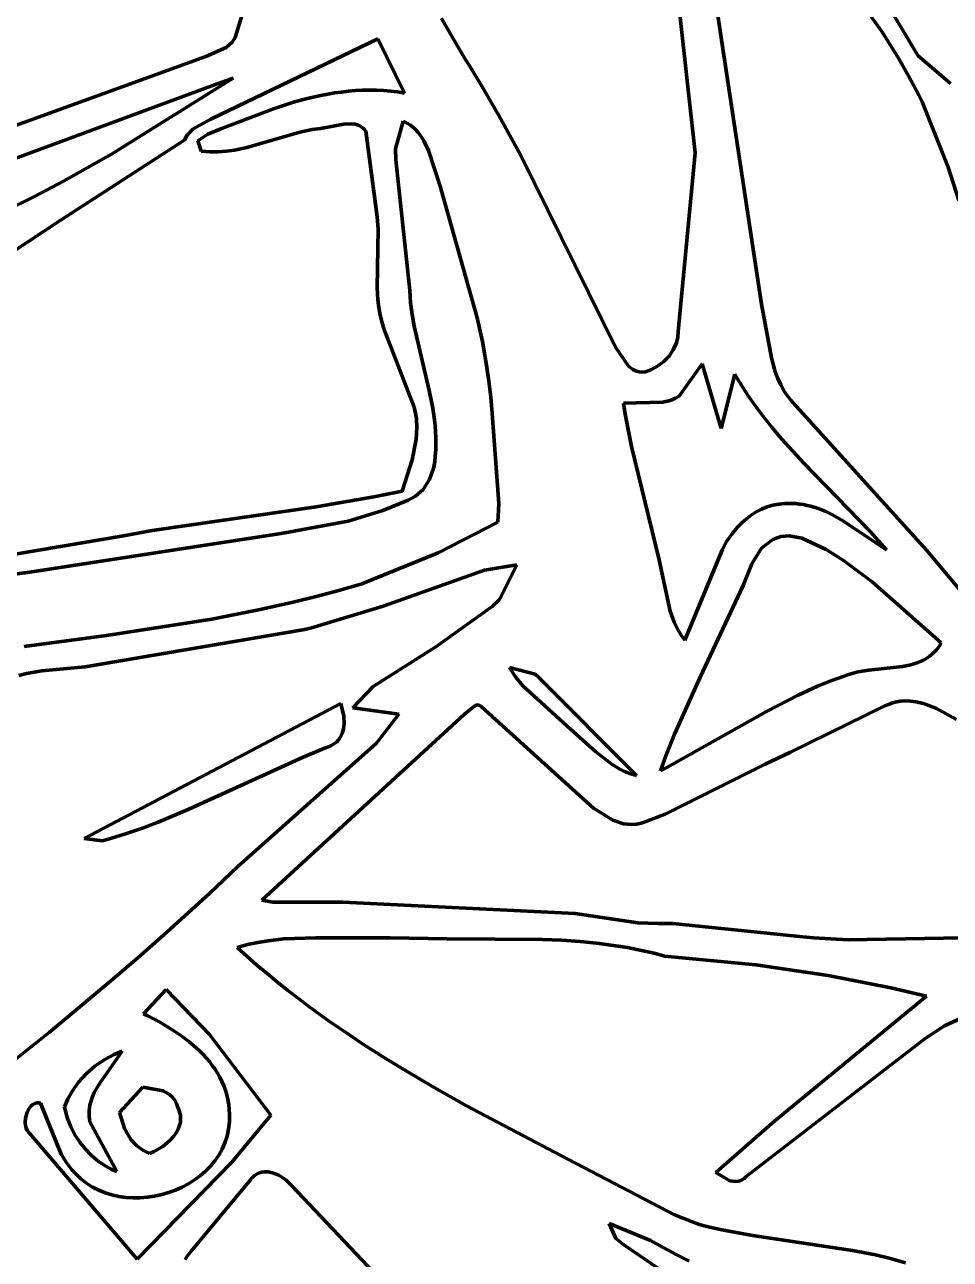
# Model space of a CAD drawing. Header units: millimetres. Extents: x 0 to 10.1, y 0 to 14.2.
# Drawn here: x 4.482 to 6.355, y 5.595 to 8.093 of the extents above; entities that cross this region are included whole.
import ezdxf

# ---------------------------------------------------------------- set-up
doc = ezdxf.new("R2010")
doc.units = ezdxf.units.MM
doc.layers.add('color#010101ff', color=7, linetype='CONTINUOUS', lineweight=100)
doc.layers.add('color#ffffffff', color=7, linetype='CONTINUOUS', lineweight=100)

msp = doc.modelspace()

# ---------------------------------------------------------------- linework, layer by layer
at = {"layer": 'color#010101ff'}
for p, q in [((6.1226, 8.3127), (6.2866, 8.0356)), ((5.8391, 7.8342), (5.7959, 8.2214)), ((6.2164, 8.0794), (6.1647, 8.1526)), ((4.9078, 8.0674), (4.9288, 8.1355)), ((5.3258, 8.1062), (5.3711, 8.0272)), ((5.8845, 8.1123), (5.973, 7.5277)), ((6.2484, 8.0289), (6.2164, 8.0794)), ((4.8483, 8.0289), (4.8899, 8.0471)), ((5.1966, 8.0648), (4.859, 7.9025)), ((4.8899, 8.0471), (4.9027, 8.0585)), ((4.9027, 8.0585), (4.9078, 8.0674)), ((5.2509, 7.9551), (5.1966, 8.0648)), ((4.3328, 7.8422), (4.8483, 8.0289)), ((5.3711, 8.0272), (5.3834, 8.0079)), ((6.2708, 7.9901), (6.2484, 8.0289)), ((6.2866, 8.0356), (6.29, 8.0301)), ((6.29, 8.0301), (6.3557, 7.9745)), ((5.3834, 8.0079), (5.4073, 7.969)), ((4.8789, 7.9764), (4.1852, 7.7199)), ((4.6578, 7.8315), (4.9039, 7.9849)), ((4.9039, 7.9849), (4.8789, 7.9764)), ((5.4073, 7.969), (5.4418, 7.9098)), ((6.2917, 7.9505), (6.2708, 7.9901)), ((5.0262, 7.9363), (5.0537, 7.9438)), ((5.0537, 7.9438), (5.0814, 7.9501)), ((5.0814, 7.9501), (5.0953, 7.9528)), ((5.0953, 7.9528), (5.1092, 7.9552)), ((5.1092, 7.9552), (5.1232, 7.9572)), ((5.1232, 7.9572), (5.1373, 7.9588)), ((5.1373, 7.9588), (5.1513, 7.96)), ((5.1513, 7.96), (5.1654, 7.9607)), ((5.1654, 7.9607), (5.1796, 7.961)), ((5.1796, 7.961), (5.1938, 7.9609)), ((5.1938, 7.9609), (5.208, 7.9602)), ((5.208, 7.9602), (5.2222, 7.959)), ((5.2222, 7.959), (5.2365, 7.9574)), ((5.2365, 7.9574), (5.2509, 7.9551)), ((6.2983, 7.9371), (6.2917, 7.9505)), ((4.8787, 7.8826), (4.9854, 7.9234)), ((4.9854, 7.9234), (5.0262, 7.9363)), ((6.3508, 7.8053), (6.2983, 7.9371)), ((4.859, 7.9025), (4.8231, 7.8824)), ((5.2481, 7.8984), (5.2321, 7.8425)), ((5.2532, 7.8958), (5.2481, 7.8984)), ((5.2581, 7.893), (5.2532, 7.8958)), ((5.4418, 7.9098), (5.4856, 7.8298)), ((4.81, 7.869), (4.8059, 7.8601)), ((4.8231, 7.8824), (4.81, 7.869)), ((4.8327, 7.8582), (4.8527, 7.8719)), ((4.8527, 7.8719), (4.8787, 7.8826)), ((5.0388, 7.8759), (4.9318, 7.8451)), ((5.0638, 7.8811), (5.0388, 7.8759)), ((5.0807, 7.8835), (5.0638, 7.8811)), ((5.1276, 7.8918), (5.0807, 7.8835)), ((5.1442, 7.8927), (5.1276, 7.8918)), ((5.1505, 7.8919), (5.1442, 7.8927)), ((5.1566, 7.8902), (5.1505, 7.8919)), ((5.1622, 7.8874), (5.1566, 7.8902)), ((5.1649, 7.8856), (5.1622, 7.8874)), ((5.1676, 7.8834), (5.1649, 7.8856)), ((5.17, 7.881), (5.1676, 7.8834)), ((5.1724, 7.8781), (5.17, 7.881)), ((5.1944, 7.7101), (5.1724, 7.8781)), ((5.2626, 7.8899), (5.2581, 7.893)), ((5.2669, 7.8866), (5.2626, 7.8899)), ((5.2709, 7.8831), (5.2669, 7.8866)), ((5.2781, 7.8755), (5.2709, 7.8831)), ((5.2844, 7.8672), (5.2781, 7.8755)), ((4.8059, 7.8601), (4.5535, 7.6973)), ((4.839, 7.8375), (4.8327, 7.8582)), ((4.9318, 7.8451), (4.9069, 7.8398)), ((5.2899, 7.8583), (5.2844, 7.8672)), ((5.299, 7.8391), (5.2899, 7.8583)), ((4.5607, 7.7767), (4.6578, 7.8315)), ((4.8477, 7.8366), (4.839, 7.8375)), ((4.8563, 7.836), (4.8477, 7.8366)), ((4.8649, 7.8359), (4.8563, 7.836)), ((4.8734, 7.836), (4.8649, 7.8359)), ((4.8902, 7.8373), (4.8734, 7.836)), ((4.9069, 7.8398), (4.8902, 7.8373)), ((5.2321, 7.8425), (5.2334, 7.8202)), ((5.2334, 7.8202), (5.2613, 7.5553)), ((5.3226, 7.767), (5.299, 7.8391)), ((5.4856, 7.8298), (5.6776, 7.4407)), ((5.8048, 7.4729), (5.8391, 7.8342)), ((6.3728, 7.7378), (6.3508, 7.8053)), ((4.5015, 7.7455), (4.5607, 7.7767)), ((4.4415, 7.7159), (4.5015, 7.7455)), ((5.3977, 7.5001), (5.3226, 7.767)), ((4.5535, 7.6973), (4.1617, 7.4393)), ((5.1952, 7.7041), (5.1944, 7.7101)), ((5.1972, 7.6804), (5.1952, 7.7041)), ((5.1956, 7.5607), (5.1972, 7.6804)), ((5.1968, 7.537), (5.1956, 7.5607)), ((5.2613, 7.5553), (5.262, 7.5432)), ((5.1986, 7.5213), (5.1968, 7.537)), ((5.2014, 7.5057), (5.1986, 7.5213)), ((5.262, 7.5432), (5.2631, 7.5311)), ((5.2631, 7.5311), (5.2661, 7.5071)), ((5.973, 7.5277), (5.9931, 7.4193)), ((5.2052, 7.4902), (5.2014, 7.5057)), ((5.2661, 7.5071), (5.2703, 7.4832)), ((5.4082, 7.4524), (5.3977, 7.5001)), ((5.2076, 7.4825), (5.2052, 7.4902)), ((5.2103, 7.4749), (5.2076, 7.4825)), ((5.27, 7.3195), (5.2103, 7.4749)), ((5.2703, 7.4832), (5.3008, 7.3531)), ((5.8037, 7.4612), (5.8048, 7.4729)), ((5.4169, 7.4044), (5.4082, 7.4524)), ((5.7947, 7.4357), (5.8009, 7.4499)), ((5.8009, 7.4499), (5.8037, 7.4612)), ((5.6776, 7.4407), (5.7038, 7.4023)), ((5.7753, 7.4116), (5.786, 7.4229)), ((5.786, 7.4229), (5.7947, 7.4357)), ((5.9931, 7.4193), (6.0011, 7.3912)), ((5.4216, 7.3721), (5.4169, 7.4044)), ((5.7038, 7.4023), (5.7128, 7.3956)), ((5.7128, 7.3956), (5.7204, 7.3923)), ((5.7381, 7.3913), (5.7491, 7.395)), ((5.7491, 7.395), (5.7629, 7.4022)), ((5.7629, 7.4022), (5.7753, 7.4116)), ((5.8528, 7.4074), (5.8063, 7.342)), ((5.8917, 7.2761), (5.8528, 7.4074)), ((5.4254, 7.3397), (5.4216, 7.3721)), ((5.7204, 7.3923), (5.7259, 7.391)), ((5.7259, 7.391), (5.7318, 7.3906)), ((5.7318, 7.3906), (5.7381, 7.3913)), ((5.9194, 7.3865), (5.8917, 7.2761)), ((5.9276, 7.3723), (5.9194, 7.3865)), ((5.9361, 7.3584), (5.9276, 7.3723)), ((6.0011, 7.3912), (6.0062, 7.3776)), ((6.0062, 7.3776), (6.0123, 7.3645)), ((5.3008, 7.3531), (5.3078, 7.3175)), ((5.945, 7.3447), (5.9361, 7.3584)), ((5.9542, 7.3313), (5.945, 7.3447)), ((6.0123, 7.3645), (6.0193, 7.3518)), ((6.0193, 7.3518), (6.0233, 7.3456)), ((6.0233, 7.3456), (6.0276, 7.3396)), ((5.2728, 7.3076), (5.27, 7.3195)), ((5.428, 7.307), (5.4254, 7.3397)), ((5.7732, 7.3296), (5.6941, 7.3275)), ((5.6941, 7.3275), (5.6972, 7.3055)), ((5.7883, 7.3333), (5.7732, 7.3296)), ((5.7992, 7.3379), (5.7883, 7.3333)), ((5.8063, 7.342), (5.7992, 7.3379)), ((5.9636, 7.3181), (5.9542, 7.3313)), ((6.0276, 7.3396), (6.0322, 7.3338)), ((6.0322, 7.3338), (6.0371, 7.3281)), ((6.0371, 7.3281), (6.3081, 7.0296)), ((5.2746, 7.2957), (5.2728, 7.3076)), ((5.2755, 7.2778), (5.2746, 7.2957)), ((5.3078, 7.3175), (5.3112, 7.2936)), ((5.4417, 7.1247), (5.428, 7.307)), ((5.6972, 7.3055), (5.7099, 7.2402)), ((5.9733, 7.3052), (5.9636, 7.3181)), ((5.9934, 7.2798), (5.9733, 7.3052)), ((5.2741, 7.2541), (5.2755, 7.2778)), ((5.3112, 7.2936), (5.3125, 7.2816)), ((5.3125, 7.2816), (5.3134, 7.2696)), ((5.3134, 7.2696), (5.314, 7.2576)), ((6.0144, 7.2551), (5.9934, 7.2798)), ((5.2659, 7.2129), (5.2741, 7.2541)), ((5.3141, 7.2454), (5.3138, 7.2333)), ((5.314, 7.2576), (5.3141, 7.2454)), ((6.0582, 7.2072), (6.0144, 7.2551)), ((5.313, 7.2211), (5.3117, 7.2088)), ((5.3138, 7.2333), (5.313, 7.2211)), ((5.7099, 7.2402), (5.7653, 7.0134)), ((5.2462, 7.1498), (5.2659, 7.2129)), ((5.3096, 7.1954), (5.3015, 7.1729)), ((5.3117, 7.2088), (5.3096, 7.1954)), ((6.1937, 7.067), (6.0582, 7.2072)), ((5.3015, 7.1729), (5.2882, 7.1532)), ((5.1883, 7.1378), (5.2462, 7.1498)), ((5.2882, 7.1532), (5.273, 7.1397)), ((5.0717, 7.118), (5.1883, 7.1378)), ((5.258, 7.1314), (5.207, 7.1102)), ((5.273, 7.1397), (5.258, 7.1314)), ((5.4396, 7.0868), (5.4417, 7.1247)), ((5.9846, 7.1176), (5.9962, 7.1211)), ((5.9962, 7.1211), (6.0083, 7.1234)), ((6.0083, 7.1234), (6.0144, 7.1241)), ((6.0144, 7.1241), (6.0206, 7.1246)), ((6.0206, 7.1246), (6.0269, 7.1246)), ((6.0269, 7.1246), (6.0349, 7.1247)), ((6.0349, 7.1247), (6.0427, 7.1243)), ((6.0427, 7.1243), (6.0505, 7.1235)), ((6.0505, 7.1235), (6.0581, 7.1224)), ((6.0581, 7.1224), (6.0656, 7.1209)), ((6.0656, 7.1209), (6.0731, 7.1191)), ((4.7398, 7.0699), (5.0717, 7.118)), ((5.207, 7.1102), (5.1366, 7.0886)), ((5.9425, 7.0938), (5.9523, 7.1011)), ((5.9523, 7.1011), (5.9626, 7.1075)), ((5.9626, 7.1075), (5.9734, 7.113)), ((5.9734, 7.113), (5.9846, 7.1176)), ((6.0731, 7.1191), (6.0876, 7.1146)), ((6.0876, 7.1146), (6.1018, 7.109)), ((6.1018, 7.109), (6.1156, 7.1024)), ((6.1156, 7.1024), (6.1359, 7.0912)), ((4.6817, 7.059), (4.7398, 7.0699)), ((5.1366, 7.0886), (5.0007, 7.0642)), ((5.3191, 7.0247), (5.4396, 7.0868)), ((5.9128, 7.0628), (5.9246, 7.077)), ((5.9246, 7.077), (5.9332, 7.0857)), ((5.9332, 7.0857), (5.9425, 7.0938)), ((6.1359, 7.0912), (6.226, 7.0306)), ((4.3212, 6.9981), (4.6817, 7.059)), ((5.0007, 7.0642), (4.4875, 6.985)), ((5.894, 7.0313), (5.9025, 7.0475)), ((5.9025, 7.0475), (5.9128, 7.0628)), ((5.9959, 7.0518), (5.9733, 7.0343)), ((6.012, 7.058), (5.9959, 7.0518)), ((6.0289, 7.0592), (6.012, 7.058)), ((6.0551, 7.0543), (6.0289, 7.0592)), ((6.1041, 7.0316), (6.0551, 7.0543)), ((6.226, 7.0306), (6.1937, 7.067)), ((5.164, 6.9621), (5.3191, 7.0247)), ((5.8181, 6.848), (5.8915, 7.0257)), ((5.8915, 7.0257), (5.894, 7.0313)), ((5.9733, 7.0343), (5.9539, 7.0025)), ((6.1392, 7.0094), (6.1041, 7.0316)), ((6.3081, 7.0296), (6.4354, 6.8765)), ((5.4778, 7.0005), (5.4127, 6.9897)), ((5.4428, 6.9306), (5.4778, 7.0005)), ((5.7653, 7.0134), (5.7885, 6.907)), ((5.9539, 7.0025), (5.936, 6.9586)), ((6.1972, 6.966), (6.1392, 7.0094)), ((4.4875, 6.985), (4.32, 6.9631)), ((5.4127, 6.9897), (5.2075, 6.9172)), ((5.0716, 6.9363), (5.1179, 6.9487)), ((5.1179, 6.9487), (5.164, 6.9621)), ((5.936, 6.9586), (5.8488, 6.773)), ((6.337, 6.8424), (6.1972, 6.966)), ((4.9549, 6.9092), (5.0251, 6.9248)), ((5.0251, 6.9248), (5.0716, 6.9363)), ((5.4278, 6.9164), (5.4428, 6.9306)), ((4.8607, 6.8909), (4.9549, 6.9092)), ((5.2075, 6.9172), (5.0606, 6.8725)), ((5.3142, 6.8346), (5.4278, 6.9164)), ((5.7885, 6.907), (5.7966, 6.8845)), ((4.6474, 6.8574), (4.8607, 6.8909)), ((5.0606, 6.8725), (5.045, 6.8692)), ((5.7966, 6.8845), (5.8045, 6.8683)), ((4.4811, 6.8351), (4.6474, 6.8574)), ((5.045, 6.8692), (4.6043, 6.7944)), ((5.8045, 6.8683), (5.8108, 6.858)), ((5.8108, 6.858), (5.8181, 6.848)), ((5.1875, 6.7543), (5.3142, 6.8346)), ((6.3173, 6.8189), (6.3227, 6.8238)), ((6.3227, 6.8238), (6.3278, 6.8294)), ((6.3278, 6.8294), (6.3326, 6.8356)), ((6.3326, 6.8356), (6.337, 6.8424)), ((6.1905, 6.7873), (6.2583, 6.7946)), ((6.2583, 6.7946), (6.2727, 6.7975)), ((6.2727, 6.7975), (6.2796, 6.7994)), ((6.2796, 6.7994), (6.2864, 6.8016)), ((6.2864, 6.8016), (6.293, 6.8042)), ((6.293, 6.8042), (6.2994, 6.8072)), ((6.2994, 6.8072), (6.3056, 6.8106)), ((6.3056, 6.8106), (6.3116, 6.8145)), ((6.3116, 6.8145), (6.3173, 6.8189)), ((4.4853, 6.7804), (4.4701, 6.7764)), ((4.5167, 6.7861), (4.4853, 6.7804)), ((4.6043, 6.7944), (4.5167, 6.7861)), ((5.463, 6.793), (5.4659, 6.788)), ((5.515, 6.7792), (5.463, 6.793)), ((5.4659, 6.788), (5.4753, 6.7736)), ((5.4753, 6.7736), (5.4898, 6.756)), ((5.5216, 6.7734), (5.515, 6.7792)), ((5.7204, 6.5741), (5.5216, 6.7734)), ((5.8488, 6.773), (5.7968, 6.658)), ((6.1132, 6.7656), (6.1403, 6.7754)), ((6.1403, 6.7754), (6.1471, 6.778)), ((6.1471, 6.778), (6.154, 6.7802)), ((6.154, 6.7802), (6.1611, 6.7821)), ((6.1611, 6.7821), (6.1683, 6.7838)), ((6.1683, 6.7838), (6.1905, 6.7873)), ((5.1463, 6.7112), (5.1875, 6.7543)), ((5.4898, 6.756), (5.5791, 6.6751)), ((6.0471, 6.7371), (6.0864, 6.7549)), ((6.0864, 6.7549), (6.1132, 6.7656)), ((4.6022, 6.4471), (5.1217, 6.72)), ((5.1217, 6.72), (5.1279, 6.6944)), ((5.9831, 6.7041), (6.0471, 6.7371)), ((6.2385, 6.7213), (6.2333, 6.7196)), ((6.2437, 6.7226), (6.2385, 6.7213)), ((6.2541, 6.7244), (6.2437, 6.7226)), ((6.2645, 6.7251), (6.2541, 6.7244)), ((6.2749, 6.7247), (6.2645, 6.7251)), ((6.2852, 6.7233), (6.2749, 6.7247)), ((6.3007, 6.7197), (6.2852, 6.7233)), ((6.3258, 6.7103), (6.3007, 6.7197)), ((5.3716, 6.6977), (4.9617, 6.3218)), ((5.2395, 6.6986), (5.1463, 6.7112)), ((5.1938, 6.6399), (5.2395, 6.6986)), ((5.3938, 6.716), (5.3716, 6.6977)), ((5.3989, 6.7171), (5.3938, 6.716)), ((5.4027, 6.716), (5.3989, 6.7171)), ((5.4053, 6.7143), (5.4027, 6.716)), ((5.4065, 6.713), (5.4053, 6.7143)), ((5.6334, 6.5079), (5.4065, 6.713)), ((5.7818, 6.5906), (5.9831, 6.7041)), ((6.2231, 6.7151), (6.0318, 6.6215)), ((6.2282, 6.7175), (6.2231, 6.7151)), ((6.2333, 6.7196), (6.2282, 6.7175)), ((6.3679, 6.6873), (6.3258, 6.7103)), ((5.1285, 6.6796), (5.1273, 6.669)), ((5.1279, 6.6944), (5.1285, 6.6796)), ((5.5791, 6.6751), (5.6377, 6.6223)), ((5.1175, 6.6471), (5.1128, 6.642)), ((5.1214, 6.6528), (5.1175, 6.6471)), ((5.1243, 6.659), (5.1214, 6.6528)), ((5.1273, 6.669), (5.1243, 6.659)), ((5.7968, 6.658), (5.7795, 6.6139)), ((4.9134, 6.3904), (5.1938, 6.6399)), ((5.0924, 6.6308), (5.0453, 6.6117)), ((5.0965, 6.6322), (5.0924, 6.6308)), ((5.1003, 6.6338), (5.0965, 6.6322)), ((5.1038, 6.6356), (5.1003, 6.6338)), ((5.107, 6.6375), (5.1038, 6.6356)), ((5.1128, 6.642), (5.107, 6.6375)), ((5.6377, 6.6223), (5.6709, 6.5963)), ((6.0318, 6.6215), (5.9808, 6.597)), ((5.0453, 6.6117), (4.8142, 6.5059)), ((5.6709, 6.5963), (5.6864, 6.5871)), ((5.7795, 6.6139), (5.769, 6.584)), ((5.9808, 6.597), (5.7781, 6.4962)), ((5.6864, 6.5871), (5.6972, 6.5819)), ((5.6972, 6.5819), (5.7085, 6.5775)), ((5.7085, 6.5775), (5.7204, 6.5741)), ((5.769, 6.584), (5.7818, 6.5906)), ((4.8142, 6.5059), (4.7518, 6.4798)), ((5.6724, 6.4836), (5.6334, 6.5079)), ((5.7781, 6.4962), (5.7358, 6.4799)), ((4.7518, 6.4798), (4.7202, 6.4678)), ((5.6942, 6.4768), (5.6724, 6.4836)), ((5.7092, 6.4753), (5.6942, 6.4768)), ((5.7206, 6.4761), (5.7092, 6.4753)), ((5.732, 6.4786), (5.7206, 6.4761)), ((5.7358, 6.4799), (5.732, 6.4786)), ((4.6395, 6.442), (4.6022, 6.4471)), ((4.6559, 6.4466), (4.6395, 6.442)), ((4.6883, 6.4567), (4.6559, 6.4466)), ((4.7202, 6.4678), (4.6883, 6.4567)), ((4.8851, 6.3633), (4.9134, 6.3904)), ((4.8566, 6.3365), (4.8851, 6.3633)), ((4.8279, 6.3099), (4.8566, 6.3365)), ((4.9617, 6.3218), (4.9843, 6.3182)), ((4.7699, 6.2573), (4.8279, 6.3099)), ((4.9843, 6.3182), (5.126, 6.3181)), ((5.126, 6.3181), (5.5963, 6.2951)), ((5.5963, 6.2951), (5.7229, 6.2765)), ((5.7229, 6.2765), (5.7636, 6.2748)), ((5.7636, 6.2748), (5.7934, 6.2751)), ((5.7934, 6.2751), (6.0499, 6.2488)), ((4.7111, 6.2056), (4.7699, 6.2573)), ((5.0709, 6.2461), (5.0066, 6.2435)), ((5.2214, 6.2455), (5.0709, 6.2461)), ((5.3369, 6.2437), (5.2214, 6.2455)), ((6.0499, 6.2488), (6.0781, 6.2459)), ((6.0781, 6.2459), (6.1485, 6.2415)), ((6.1485, 6.2415), (6.4591, 6.2473)), ((4.9326, 6.2321), (4.9117, 6.2265)), ((4.9117, 6.2265), (4.9317, 6.2085)), ((4.9536, 6.2366), (4.9326, 6.2321)), ((4.9747, 6.24), (4.9536, 6.2366)), ((5.0066, 6.2435), (4.9747, 6.24)), ((5.5297, 6.2425), (5.3369, 6.2437)), ((5.5682, 6.2408), (5.5297, 6.2425)), ((5.6065, 6.2381), (5.5682, 6.2408)), ((5.6256, 6.2363), (5.6065, 6.2381)), ((5.6447, 6.2343), (5.6256, 6.2363)), ((5.6637, 6.2319), (5.6447, 6.2343)), ((5.6828, 6.2291), (5.6637, 6.2319)), ((5.7017, 6.226), (5.6828, 6.2291)), ((5.7207, 6.2224), (5.7017, 6.226)), ((5.7395, 6.2184), (5.7207, 6.2224)), ((4.6517, 6.1547), (4.7111, 6.2056)), ((4.9317, 6.2085), (4.952, 6.1907)), ((5.7584, 6.214), (5.7395, 6.2184)), ((5.7771, 6.209), (5.7584, 6.214)), ((5.9614, 6.1914), (5.7771, 6.209)), ((4.952, 6.1907), (4.9726, 6.1734)), ((4.9726, 6.1734), (4.9934, 6.1563)), ((6.108, 6.1697), (5.9614, 6.1914)), ((4.5313, 6.0546), (4.6517, 6.1547)), ((4.9934, 6.1563), (5.0145, 6.1395)), ((6.2352, 6.1448), (6.108, 6.1697)), ((4.7681, 6.1416), (4.7226, 6.0922)), ((4.856, 6.0503), (4.7681, 6.1416)), ((5.0145, 6.1395), (5.0358, 6.1231)), ((5.0358, 6.1231), (5.0573, 6.1069)), ((6.0003, 5.8753), (6.3073, 6.128)), ((6.3073, 6.128), (6.2352, 6.1448)), ((5.0573, 6.1069), (5.079, 6.091)), ((4.7226, 6.0922), (4.731, 6.088)), ((4.731, 6.088), (4.7565, 6.0744)), ((4.7565, 6.0744), (4.7818, 6.0592)), ((5.079, 6.091), (5.101, 6.0754)), ((5.101, 6.0754), (5.1231, 6.0601)), ((6.3858, 6.0872), (6.3435, 6.0679)), ((4.0415, 5.664), (4.5313, 6.0546)), ((4.7818, 6.0592), (4.7982, 6.048)), ((4.7982, 6.048), (4.814, 6.0361)), ((4.9798, 5.8868), (4.856, 6.0503)), ((5.1231, 6.0601), (5.1679, 6.0302)), ((6.3435, 6.0679), (6.3046, 6.0422)), ((4.814, 6.0361), (4.829, 6.0234)), ((4.829, 6.0234), (4.8362, 6.0167)), ((5.1679, 6.0302), (5.2133, 6.0012)), ((6.3046, 6.0422), (5.9418, 5.7628)), ((4.6426, 5.9991), (4.6237, 5.986)), ((4.634, 5.9521), (4.679, 6.0167)), ((4.663, 6.01), (4.6426, 5.9991)), ((4.679, 6.0167), (4.663, 6.01)), ((4.8362, 6.0167), (4.843, 6.0098)), ((4.843, 6.0098), (4.8496, 6.0026)), ((4.8496, 6.0026), (4.8558, 5.9953)), ((4.8558, 5.9953), (4.8617, 5.9877)), ((5.2133, 6.0012), (5.2594, 5.9731)), ((4.6065, 5.9709), (4.5912, 5.954)), ((4.6237, 5.986), (4.6065, 5.9709)), ((4.8617, 5.9877), (4.8672, 5.9799)), ((4.8672, 5.9799), (4.8723, 5.9719)), ((4.8723, 5.9719), (4.877, 5.9636)), ((5.2594, 5.9731), (5.3059, 5.9457)), ((4.5912, 5.954), (4.578, 5.9352)), ((4.6229, 5.9327), (4.634, 5.9521)), ((4.877, 5.9636), (4.8812, 5.9551)), ((4.8812, 5.9551), (4.885, 5.9463)), ((4.885, 5.9463), (4.8883, 5.9373)), ((5.3059, 5.9457), (5.3764, 5.906)), ((4.578, 5.9352), (4.5696, 5.9201)), ((4.6152, 5.9123), (4.6186, 5.9226)), ((4.6186, 5.9226), (4.6229, 5.9327)), ((4.7213, 5.944), (4.6741, 5.8921)), ((4.7622, 5.9361), (4.7213, 5.944)), ((4.7748, 5.9289), (4.7622, 5.9361)), ((4.7811, 5.9232), (4.7748, 5.9289)), ((4.7863, 5.9161), (4.7811, 5.9232)), ((4.8883, 5.9373), (4.891, 5.9281)), ((4.891, 5.9281), (4.8932, 5.9186)), ((4.4912, 5.9005), (4.487, 5.8928)), ((4.4946, 5.9049), (4.4912, 5.9005)), ((4.4983, 5.9083), (4.4946, 5.9049)), ((4.5025, 5.9108), (4.4983, 5.9083)), ((4.5046, 5.9116), (4.5025, 5.9108)), ((4.5068, 5.9121), (4.5046, 5.9116)), ((4.5091, 5.9122), (4.5068, 5.9121)), ((4.5114, 5.912), (4.5091, 5.9122)), ((4.5137, 5.9114), (4.5114, 5.912)), ((4.5555, 5.8084), (4.5137, 5.9114)), ((4.5696, 5.9201), (4.5626, 5.904)), ((4.5626, 5.904), (4.5639, 5.898)), ((4.5639, 5.898), (4.5689, 5.8804)), ((4.6122, 5.8906), (4.6124, 5.8962)), ((4.6124, 5.8962), (4.613, 5.9017)), ((4.613, 5.9017), (4.614, 5.907)), ((4.614, 5.907), (4.6152, 5.9123)), ((4.789, 5.9106), (4.7863, 5.9161)), ((4.791, 5.9044), (4.789, 5.9106)), ((4.7932, 5.9), (4.791, 5.9044)), ((4.7949, 5.8957), (4.7932, 5.9)), ((4.7961, 5.8913), (4.7949, 5.8957)), ((4.8932, 5.9186), (4.8948, 5.9088)), ((4.8948, 5.9088), (4.8959, 5.8988)), ((4.8959, 5.8988), (4.8963, 5.8885)), ((5.3764, 5.906), (5.5672, 5.8057)), ((4.4835, 5.8812), (4.4828, 5.8722)), ((4.4828, 5.8722), (4.4834, 5.8663)), ((4.487, 5.8928), (4.4835, 5.8812)), ((4.5689, 5.8804), (4.5755, 5.8634)), ((4.6123, 5.885), (4.6122, 5.8906)), ((4.6128, 5.8792), (4.6123, 5.885)), ((4.6138, 5.8733), (4.6128, 5.8792)), ((4.6683, 5.7728), (4.6138, 5.8733)), ((4.6741, 5.8921), (4.6837, 5.8598)), ((4.7956, 5.8665), (4.7966, 5.8705)), ((4.797, 5.887), (4.7961, 5.8913)), ((4.7966, 5.8705), (4.7972, 5.8745)), ((4.7975, 5.8828), (4.797, 5.887)), ((4.7972, 5.8745), (4.7975, 5.8786)), ((4.7975, 5.8786), (4.7975, 5.8828)), ((4.8963, 5.8732), (4.8947, 5.8585)), ((4.8963, 5.8885), (4.8963, 5.8732)), ((4.9015, 5.7916), (4.9798, 5.8868)), ((5.8806, 5.7709), (6.0003, 5.8753)), ((4.4834, 5.8663), (4.4848, 5.8608)), ((4.4848, 5.8608), (4.4873, 5.8558)), ((4.4873, 5.8558), (4.4889, 5.8536)), ((4.4889, 5.8536), (4.4908, 5.8515)), ((4.4908, 5.8515), (4.7098, 5.5955)), ((4.5755, 5.8634), (4.5837, 5.8473)), ((4.5837, 5.8473), (4.5935, 5.8321)), ((4.6837, 5.8598), (4.6966, 5.8381)), ((4.7839, 5.8445), (4.7888, 5.8515)), ((4.7888, 5.8515), (4.7928, 5.8588)), ((4.7928, 5.8588), (4.7956, 5.8665)), ((4.8947, 5.8585), (4.8917, 5.8444)), ((4.5935, 5.8321), (4.6047, 5.818)), ((4.6966, 5.8381), (4.709, 5.825)), ((4.709, 5.825), (4.7209, 5.8163)), ((4.7424, 5.8127), (4.7613, 5.8236)), ((4.7613, 5.8236), (4.7751, 5.8349)), ((4.7751, 5.8349), (4.7839, 5.8445)), ((4.8873, 5.8309), (4.8817, 5.818)), ((4.8917, 5.8444), (4.8873, 5.8309)), ((4.5671, 5.7896), (4.5555, 5.8084)), ((4.6047, 5.818), (4.6172, 5.8052)), ((4.6172, 5.8052), (4.6311, 5.7936)), ((4.7209, 5.8163), (4.7348, 5.8094)), ((4.7348, 5.8094), (4.7424, 5.8127)), ((4.8748, 5.8059), (4.8668, 5.7944)), ((4.8817, 5.818), (4.8748, 5.8059)), ((5.5672, 5.8057), (5.7971, 5.6855)), ((4.5774, 5.7764), (4.5671, 5.7896)), ((4.5852, 5.7682), (4.5774, 5.7764)), ((4.6311, 5.7936), (4.6463, 5.7836)), ((4.6463, 5.7836), (4.6571, 5.7778)), ((4.6571, 5.7778), (4.6683, 5.7728)), ((4.7098, 5.5955), (4.9015, 5.7916)), ((4.8479, 5.7736), (4.8371, 5.7644)), ((4.8578, 5.7836), (4.8479, 5.7736)), ((4.8668, 5.7944), (4.8578, 5.7836)), ((4.9612, 5.7714), (4.9551, 5.7694)), ((4.9675, 5.7723), (4.9612, 5.7714)), ((4.9739, 5.7723), (4.9675, 5.7723)), ((4.9836, 5.7706), (4.9739, 5.7723)), ((4.9963, 5.7657), (4.9836, 5.7706)), ((5.9093, 5.7541), (5.8806, 5.7709)), ((4.5957, 5.7581), (4.5852, 5.7682)), ((4.607, 5.7492), (4.5957, 5.7581)), ((4.619, 5.7416), (4.607, 5.7492)), ((4.8132, 5.7483), (4.8004, 5.7415)), ((4.8255, 5.7559), (4.8132, 5.7483)), ((4.9388, 5.7563), (4.819, 5.6118)), ((4.8371, 5.7644), (4.8255, 5.7559)), ((4.9412, 5.7593), (4.9388, 5.7563)), ((4.9438, 5.7619), (4.9412, 5.7593)), ((4.9465, 5.7643), (4.9438, 5.7619)), ((4.9492, 5.7663), (4.9465, 5.7643)), ((4.9551, 5.7694), (4.9492, 5.7663)), ((5.0108, 5.7563), (4.9963, 5.7657)), ((5.0226, 5.7442), (5.0108, 5.7563)), ((5.9207, 5.7526), (5.9093, 5.7541)), ((5.9274, 5.7536), (5.9207, 5.7526)), ((5.9338, 5.7563), (5.9274, 5.7536)), ((5.9379, 5.7591), (5.9338, 5.7563)), ((5.9418, 5.7628), (5.9379, 5.7591)), ((4.6317, 5.7351), (4.619, 5.7416)), ((4.6448, 5.7298), (4.6317, 5.7351)), ((4.6585, 5.7256), (4.6448, 5.7298)), ((4.6725, 5.7226), (4.6585, 5.7256)), ((4.6867, 5.7207), (4.6725, 5.7226)), ((4.7012, 5.7198), (4.6867, 5.7207)), ((4.7303, 5.7211), (4.7157, 5.7199)), ((4.7448, 5.7233), (4.7303, 5.7211)), ((4.7592, 5.7265), (4.7448, 5.7233)), ((4.7733, 5.7306), (4.7592, 5.7265)), ((4.787, 5.7356), (4.7733, 5.7306)), ((4.8004, 5.7415), (4.787, 5.7356)), ((5.3673, 5.38), (5.0226, 5.7442)), ((4.7157, 5.7199), (4.7012, 5.7198)), ((5.7971, 5.6855), (5.8473, 5.6655)), ((5.7482, 5.6334), (5.6648, 5.6681)), ((5.6648, 5.6681), (5.6785, 5.6375)), ((5.8473, 5.6655), (5.8626, 5.6617)), ((5.8626, 5.6617), (5.8932, 5.6549)), ((5.8932, 5.6549), (5.9551, 5.6437)), ((5.6785, 5.6375), (5.6944, 5.6245)), ((5.6944, 5.6245), (5.8488, 5.5199)), ((5.7743, 5.6191), (5.7482, 5.6334)), ((5.9551, 5.6437), (6.1574, 5.6134)), ((4.811, 5.6018), (4.8069, 5.5947)), ((4.8161, 5.6086), (4.811, 5.6018)), ((4.819, 5.6118), (4.8161, 5.6086)), ((5.8006, 5.6052), (5.7743, 5.6191)), ((5.8271, 5.5917), (5.8006, 5.6052)), ((6.1574, 5.6134), (6.2036, 5.6042)), ((6.2036, 5.6042), (6.2341, 5.5969)), ((6.2341, 5.5969), (6.2644, 5.5885))]:
    msp.add_line(p, q, dxfattribs=at)
at = {"layer": 'color#ffffffff'}
for p, q in [((6.2866, 8.0356), (6.1226, 8.3127)), ((5.7959, 8.2214), (5.8391, 7.8342)), ((6.1647, 8.1526), (6.2164, 8.0794)), ((4.9288, 8.1355), (4.9078, 8.0674)), ((5.3711, 8.0272), (5.3258, 8.1062)), ((5.973, 7.5277), (5.8845, 8.1123)), ((6.2164, 8.0794), (6.2484, 8.0289)), ((4.8899, 8.0471), (4.8483, 8.0289)), ((4.859, 7.9025), (5.1966, 8.0648)), ((4.9027, 8.0585), (4.8899, 8.0471)), ((4.9078, 8.0674), (4.9027, 8.0585)), ((5.1966, 8.0648), (5.2509, 7.9551)), ((4.8483, 8.0289), (4.3328, 7.8422)), ((5.3834, 8.0079), (5.3711, 8.0272)), ((6.2484, 8.0289), (6.2708, 7.9901)), ((6.29, 8.0301), (6.2866, 8.0356)), ((6.3557, 7.9745), (6.29, 8.0301)), ((5.4073, 7.969), (5.3834, 8.0079)), ((4.1852, 7.7199), (4.8789, 7.9764)), ((4.9039, 7.9849), (4.6578, 7.8315)), ((4.8789, 7.9764), (4.9039, 7.9849)), ((5.4418, 7.9098), (5.4073, 7.969)), ((6.2708, 7.9901), (6.2917, 7.9505)), ((5.0537, 7.9438), (5.0262, 7.9363)), ((5.0814, 7.9501), (5.0537, 7.9438)), ((5.0953, 7.9528), (5.0814, 7.9501)), ((5.1092, 7.9552), (5.0953, 7.9528)), ((5.1232, 7.9572), (5.1092, 7.9552)), ((5.1373, 7.9588), (5.1232, 7.9572)), ((5.1513, 7.96), (5.1373, 7.9588)), ((5.1654, 7.9607), (5.1513, 7.96)), ((5.1796, 7.961), (5.1654, 7.9607)), ((5.1938, 7.9609), (5.1796, 7.961)), ((5.208, 7.9602), (5.1938, 7.9609)), ((5.2222, 7.959), (5.208, 7.9602)), ((5.2365, 7.9574), (5.2222, 7.959)), ((5.2509, 7.9551), (5.2365, 7.9574)), ((6.2917, 7.9505), (6.2983, 7.9371)), ((4.9854, 7.9234), (4.8787, 7.8826)), ((5.0262, 7.9363), (4.9854, 7.9234)), ((6.2983, 7.9371), (6.3508, 7.8053)), ((4.8231, 7.8824), (4.859, 7.9025)), ((5.2321, 7.8425), (5.2481, 7.8984)), ((5.2481, 7.8984), (5.2532, 7.8958)), ((5.2532, 7.8958), (5.2581, 7.893)), ((5.4856, 7.8298), (5.4418, 7.9098)), ((4.8059, 7.8601), (4.81, 7.869)), ((4.81, 7.869), (4.8231, 7.8824)), ((4.8527, 7.8719), (4.8327, 7.8582)), ((4.8787, 7.8826), (4.8527, 7.8719)), ((4.9318, 7.8451), (5.0388, 7.8759)), ((5.0388, 7.8759), (5.0638, 7.8811)), ((5.0638, 7.8811), (5.0807, 7.8835)), ((5.0807, 7.8835), (5.1276, 7.8918)), ((5.1276, 7.8918), (5.1442, 7.8927)), ((5.1442, 7.8927), (5.1505, 7.8919)), ((5.1505, 7.8919), (5.1566, 7.8902)), ((5.1566, 7.8902), (5.1622, 7.8874)), ((5.1622, 7.8874), (5.1649, 7.8856)), ((5.1649, 7.8856), (5.1676, 7.8834)), ((5.1676, 7.8834), (5.17, 7.881)), ((5.17, 7.881), (5.1724, 7.8781)), ((5.1724, 7.8781), (5.1944, 7.7101)), ((5.2581, 7.893), (5.2626, 7.8899)), ((5.2626, 7.8899), (5.2669, 7.8866)), ((5.2669, 7.8866), (5.2709, 7.8831)), ((5.2709, 7.8831), (5.2781, 7.8755)), ((5.2781, 7.8755), (5.2844, 7.8672)), ((4.5535, 7.6973), (4.8059, 7.8601)), ((4.8327, 7.8582), (4.839, 7.8375)), ((4.9069, 7.8398), (4.9318, 7.8451)), ((5.2844, 7.8672), (5.2899, 7.8583)), ((5.2899, 7.8583), (5.299, 7.8391)), ((4.6578, 7.8315), (4.5607, 7.7767)), ((4.839, 7.8375), (4.8477, 7.8366)), ((4.8477, 7.8366), (4.8563, 7.836)), ((4.8563, 7.836), (4.8649, 7.8359)), ((4.8649, 7.8359), (4.8734, 7.836)), ((4.8734, 7.836), (4.8902, 7.8373)), ((4.8902, 7.8373), (4.9069, 7.8398)), ((5.2334, 7.8202), (5.2321, 7.8425)), ((5.2613, 7.5553), (5.2334, 7.8202)), ((5.299, 7.8391), (5.3226, 7.767)), ((5.6776, 7.4407), (5.4856, 7.8298)), ((5.8391, 7.8342), (5.8048, 7.4729)), ((6.3508, 7.8053), (6.3728, 7.7378)), ((4.5607, 7.7767), (4.5015, 7.7455)), ((4.5015, 7.7455), (4.4415, 7.7159)), ((5.3226, 7.767), (5.3977, 7.5001)), ((4.1617, 7.4393), (4.5535, 7.6973)), ((5.1944, 7.7101), (5.1952, 7.7041)), ((5.1952, 7.7041), (5.1972, 7.6804)), ((5.1972, 7.6804), (5.1956, 7.5607)), ((5.1956, 7.5607), (5.1968, 7.537)), ((5.262, 7.5432), (5.2613, 7.5553)), ((5.1968, 7.537), (5.1986, 7.5213)), ((5.1986, 7.5213), (5.2014, 7.5057)), ((5.2631, 7.5311), (5.262, 7.5432)), ((5.2661, 7.5071), (5.2631, 7.5311)), ((5.9931, 7.4193), (5.973, 7.5277)), ((5.2014, 7.5057), (5.2052, 7.4902)), ((5.2703, 7.4832), (5.2661, 7.5071)), ((5.3977, 7.5001), (5.4082, 7.4524)), ((5.2052, 7.4902), (5.2076, 7.4825)), ((5.2076, 7.4825), (5.2103, 7.4749)), ((5.2103, 7.4749), (5.27, 7.3195)), ((5.3008, 7.3531), (5.2703, 7.4832)), ((5.8048, 7.4729), (5.8037, 7.4612)), ((5.4082, 7.4524), (5.4169, 7.4044)), ((5.8009, 7.4499), (5.7947, 7.4357)), ((5.8037, 7.4612), (5.8009, 7.4499)), ((5.7038, 7.4023), (5.6776, 7.4407)), ((5.786, 7.4229), (5.7753, 7.4116)), ((5.7947, 7.4357), (5.786, 7.4229)), ((6.0011, 7.3912), (5.9931, 7.4193)), ((5.4169, 7.4044), (5.4216, 7.3721)), ((5.7128, 7.3956), (5.7038, 7.4023)), ((5.7204, 7.3923), (5.7128, 7.3956)), ((5.7491, 7.395), (5.7381, 7.3913)), ((5.7629, 7.4022), (5.7491, 7.395)), ((5.7753, 7.4116), (5.7629, 7.4022)), ((5.8063, 7.342), (5.8528, 7.4074)), ((5.8528, 7.4074), (5.8917, 7.2761)), ((5.4216, 7.3721), (5.4254, 7.3397)), ((5.7259, 7.391), (5.7204, 7.3923)), ((5.7318, 7.3906), (5.7259, 7.391)), ((5.7381, 7.3913), (5.7318, 7.3906)), ((5.8917, 7.2761), (5.9194, 7.3865)), ((5.9194, 7.3865), (5.9276, 7.3723)), ((5.9276, 7.3723), (5.9361, 7.3584)), ((6.0062, 7.3776), (6.0011, 7.3912)), ((6.0123, 7.3645), (6.0062, 7.3776)), ((5.3078, 7.3175), (5.3008, 7.3531)), ((5.9361, 7.3584), (5.945, 7.3447)), ((5.945, 7.3447), (5.9542, 7.3313)), ((6.0193, 7.3518), (6.0123, 7.3645)), ((6.0233, 7.3456), (6.0193, 7.3518)), ((6.0276, 7.3396), (6.0233, 7.3456)), ((5.27, 7.3195), (5.2728, 7.3076)), ((5.4254, 7.3397), (5.428, 7.307)), ((5.6941, 7.3275), (5.7732, 7.3296)), ((5.6972, 7.3055), (5.6941, 7.3275)), ((5.7732, 7.3296), (5.7883, 7.3333)), ((5.7883, 7.3333), (5.7992, 7.3379)), ((5.7992, 7.3379), (5.8063, 7.342)), ((5.9542, 7.3313), (5.9636, 7.3181)), ((6.0322, 7.3338), (6.0276, 7.3396)), ((6.0371, 7.3281), (6.0322, 7.3338)), ((6.3081, 7.0296), (6.0371, 7.3281)), ((5.2728, 7.3076), (5.2746, 7.2957)), ((5.2746, 7.2957), (5.2755, 7.2778)), ((5.3112, 7.2936), (5.3078, 7.3175)), ((5.428, 7.307), (5.4417, 7.1247)), ((5.7099, 7.2402), (5.6972, 7.3055)), ((5.9636, 7.3181), (5.9733, 7.3052)), ((5.9733, 7.3052), (5.9934, 7.2798)), ((5.2755, 7.2778), (5.2741, 7.2541)), ((5.3125, 7.2816), (5.3112, 7.2936)), ((5.3134, 7.2696), (5.3125, 7.2816)), ((5.314, 7.2576), (5.3134, 7.2696)), ((5.9934, 7.2798), (6.0144, 7.2551)), ((5.2741, 7.2541), (5.2659, 7.2129)), ((5.3138, 7.2333), (5.3141, 7.2454)), ((5.3141, 7.2454), (5.314, 7.2576)), ((6.0144, 7.2551), (6.0582, 7.2072)), ((5.3117, 7.2088), (5.313, 7.2211)), ((5.313, 7.2211), (5.3138, 7.2333)), ((5.7653, 7.0134), (5.7099, 7.2402)), ((5.2659, 7.2129), (5.2462, 7.1498)), ((5.3015, 7.1729), (5.3096, 7.1954)), ((5.3096, 7.1954), (5.3117, 7.2088)), ((6.0582, 7.2072), (6.1937, 7.067)), ((5.2882, 7.1532), (5.3015, 7.1729)), ((5.2462, 7.1498), (5.1883, 7.1378)), ((5.273, 7.1397), (5.2882, 7.1532)), ((5.1883, 7.1378), (5.0717, 7.118)), ((5.207, 7.1102), (5.258, 7.1314)), ((5.258, 7.1314), (5.273, 7.1397)), ((5.4417, 7.1247), (5.4396, 7.0868)), ((5.9962, 7.1211), (5.9846, 7.1176)), ((6.0083, 7.1234), (5.9962, 7.1211)), ((6.0144, 7.1241), (6.0083, 7.1234)), ((6.0206, 7.1246), (6.0144, 7.1241)), ((6.0269, 7.1246), (6.0206, 7.1246)), ((6.0349, 7.1247), (6.0269, 7.1246)), ((6.0427, 7.1243), (6.0349, 7.1247)), ((6.0505, 7.1235), (6.0427, 7.1243)), ((6.0581, 7.1224), (6.0505, 7.1235)), ((6.0656, 7.1209), (6.0581, 7.1224)), ((6.0731, 7.1191), (6.0656, 7.1209)), ((5.0717, 7.118), (4.7398, 7.0699)), ((5.1366, 7.0886), (5.207, 7.1102)), ((5.9523, 7.1011), (5.9425, 7.0938)), ((5.9626, 7.1075), (5.9523, 7.1011)), ((5.9734, 7.113), (5.9626, 7.1075)), ((5.9846, 7.1176), (5.9734, 7.113)), ((6.0876, 7.1146), (6.0731, 7.1191)), ((6.1018, 7.109), (6.0876, 7.1146)), ((6.1156, 7.1024), (6.1018, 7.109)), ((6.1359, 7.0912), (6.1156, 7.1024)), ((4.7398, 7.0699), (4.6817, 7.059)), ((5.0007, 7.0642), (5.1366, 7.0886)), ((5.4396, 7.0868), (5.3191, 7.0247)), ((5.9246, 7.077), (5.9128, 7.0628)), ((5.9332, 7.0857), (5.9246, 7.077)), ((5.9425, 7.0938), (5.9332, 7.0857)), ((6.226, 7.0306), (6.1359, 7.0912)), ((4.6817, 7.059), (4.3212, 6.9981)), ((4.4875, 6.985), (5.0007, 7.0642)), ((5.9025, 7.0475), (5.894, 7.0313)), ((5.9128, 7.0628), (5.9025, 7.0475)), ((5.9733, 7.0343), (5.9959, 7.0518)), ((5.9959, 7.0518), (6.012, 7.058)), ((6.012, 7.058), (6.0289, 7.0592)), ((6.0289, 7.0592), (6.0551, 7.0543)), ((6.0551, 7.0543), (6.1041, 7.0316)), ((6.1937, 7.067), (6.226, 7.0306)), ((5.3191, 7.0247), (5.164, 6.9621)), ((5.8915, 7.0257), (5.8181, 6.848)), ((5.894, 7.0313), (5.8915, 7.0257)), ((5.9539, 7.0025), (5.9733, 7.0343)), ((6.1041, 7.0316), (6.1392, 7.0094)), ((6.4354, 6.8765), (6.3081, 7.0296)), ((5.4127, 6.9897), (5.4778, 7.0005)), ((5.4778, 7.0005), (5.4428, 6.9306)), ((5.7885, 6.907), (5.7653, 7.0134)), ((5.936, 6.9586), (5.9539, 7.0025)), ((6.1392, 7.0094), (6.1972, 6.966)), ((4.32, 6.9631), (4.4875, 6.985)), ((5.2075, 6.9172), (5.4127, 6.9897)), ((5.1179, 6.9487), (5.0716, 6.9363)), ((5.164, 6.9621), (5.1179, 6.9487)), ((5.8488, 6.773), (5.936, 6.9586)), ((6.1972, 6.966), (6.337, 6.8424)), ((5.0251, 6.9248), (4.9549, 6.9092)), ((5.0716, 6.9363), (5.0251, 6.9248)), ((5.4428, 6.9306), (5.4278, 6.9164)), ((4.9549, 6.9092), (4.8607, 6.8909)), ((5.0606, 6.8725), (5.2075, 6.9172)), ((5.4278, 6.9164), (5.3142, 6.8346)), ((5.7966, 6.8845), (5.7885, 6.907)), ((4.8607, 6.8909), (4.6474, 6.8574)), ((5.045, 6.8692), (5.0606, 6.8725)), ((5.8045, 6.8683), (5.7966, 6.8845)), ((4.6474, 6.8574), (4.4811, 6.8351)), ((4.6043, 6.7944), (5.045, 6.8692)), ((5.8108, 6.858), (5.8045, 6.8683)), ((5.8181, 6.848), (5.8108, 6.858)), ((5.3142, 6.8346), (5.1875, 6.7543)), ((6.3227, 6.8238), (6.3173, 6.8189)), ((6.3278, 6.8294), (6.3227, 6.8238)), ((6.3326, 6.8356), (6.3278, 6.8294)), ((6.337, 6.8424), (6.3326, 6.8356)), ((6.2583, 6.7946), (6.1905, 6.7873)), ((6.2727, 6.7975), (6.2583, 6.7946)), ((6.2796, 6.7994), (6.2727, 6.7975)), ((6.2864, 6.8016), (6.2796, 6.7994)), ((6.293, 6.8042), (6.2864, 6.8016)), ((6.2994, 6.8072), (6.293, 6.8042)), ((6.3056, 6.8106), (6.2994, 6.8072)), ((6.3116, 6.8145), (6.3056, 6.8106)), ((6.3173, 6.8189), (6.3116, 6.8145)), ((4.4701, 6.7764), (4.4853, 6.7804)), ((4.4853, 6.7804), (4.5167, 6.7861)), ((4.5167, 6.7861), (4.6043, 6.7944)), ((5.463, 6.793), (5.515, 6.7792)), ((5.4659, 6.788), (5.463, 6.793)), ((5.4753, 6.7736), (5.4659, 6.788)), ((5.4898, 6.756), (5.4753, 6.7736)), ((5.515, 6.7792), (5.5216, 6.7734)), ((5.5216, 6.7734), (5.7204, 6.5741)), ((5.7968, 6.658), (5.8488, 6.773)), ((6.1403, 6.7754), (6.1132, 6.7656)), ((6.1471, 6.778), (6.1403, 6.7754)), ((6.154, 6.7802), (6.1471, 6.778)), ((6.1611, 6.7821), (6.154, 6.7802)), ((6.1683, 6.7838), (6.1611, 6.7821)), ((6.1905, 6.7873), (6.1683, 6.7838)), ((5.1875, 6.7543), (5.1463, 6.7112)), ((5.5791, 6.6751), (5.4898, 6.756)), ((6.0864, 6.7549), (6.0471, 6.7371)), ((6.1132, 6.7656), (6.0864, 6.7549)), ((5.1217, 6.72), (4.6022, 6.4471)), ((5.1279, 6.6944), (5.1217, 6.72)), ((6.0471, 6.7371), (5.9831, 6.7041)), ((6.2333, 6.7196), (6.2385, 6.7213)), ((6.2385, 6.7213), (6.2437, 6.7226)), ((6.2437, 6.7226), (6.2541, 6.7244)), ((6.2541, 6.7244), (6.2645, 6.7251)), ((6.2645, 6.7251), (6.2749, 6.7247)), ((6.2749, 6.7247), (6.2852, 6.7233)), ((6.2852, 6.7233), (6.3007, 6.7197)), ((6.3007, 6.7197), (6.3258, 6.7103)), ((4.9617, 6.3218), (5.3716, 6.6977)), ((5.1463, 6.7112), (5.2395, 6.6986)), ((5.2395, 6.6986), (5.1938, 6.6399)), ((5.3716, 6.6977), (5.3938, 6.716)), ((5.3938, 6.716), (5.3989, 6.7171)), ((5.3989, 6.7171), (5.4027, 6.716)), ((5.4027, 6.716), (5.4053, 6.7143)), ((5.4053, 6.7143), (5.4065, 6.713)), ((5.4065, 6.713), (5.6334, 6.5079)), ((5.9831, 6.7041), (5.7818, 6.5906)), ((6.0318, 6.6215), (6.2231, 6.7151)), ((6.2231, 6.7151), (6.2282, 6.7175)), ((6.2282, 6.7175), (6.2333, 6.7196)), ((6.3258, 6.7103), (6.3679, 6.6873)), ((5.1273, 6.669), (5.1285, 6.6796)), ((5.1285, 6.6796), (5.1279, 6.6944)), ((5.6377, 6.6223), (5.5791, 6.6751)), ((5.1128, 6.642), (5.1175, 6.6471)), ((5.1175, 6.6471), (5.1214, 6.6528)), ((5.1214, 6.6528), (5.1243, 6.659)), ((5.1243, 6.659), (5.1273, 6.669)), ((5.7795, 6.6139), (5.7968, 6.658)), ((5.1938, 6.6399), (4.9134, 6.3904)), ((5.0453, 6.6117), (5.0924, 6.6308)), ((5.0924, 6.6308), (5.0965, 6.6322)), ((5.0965, 6.6322), (5.1003, 6.6338)), ((5.1003, 6.6338), (5.1038, 6.6356)), ((5.1038, 6.6356), (5.107, 6.6375)), ((5.107, 6.6375), (5.1128, 6.642)), ((5.6709, 6.5963), (5.6377, 6.6223)), ((5.9808, 6.597), (6.0318, 6.6215)), ((4.8142, 6.5059), (5.0453, 6.6117)), ((5.6864, 6.5871), (5.6709, 6.5963)), ((5.769, 6.584), (5.7795, 6.6139)), ((5.7781, 6.4962), (5.9808, 6.597)), ((5.6972, 6.5819), (5.6864, 6.5871)), ((5.7085, 6.5775), (5.6972, 6.5819)), ((5.7204, 6.5741), (5.7085, 6.5775)), ((5.7818, 6.5906), (5.769, 6.584)), ((4.7518, 6.4798), (4.8142, 6.5059)), ((5.6334, 6.5079), (5.6724, 6.4836)), ((5.7358, 6.4799), (5.7781, 6.4962)), ((4.7202, 6.4678), (4.7518, 6.4798)), ((5.6724, 6.4836), (5.6942, 6.4768)), ((5.6942, 6.4768), (5.7092, 6.4753)), ((5.7092, 6.4753), (5.7206, 6.4761)), ((5.7206, 6.4761), (5.732, 6.4786)), ((5.732, 6.4786), (5.7358, 6.4799)), ((4.6022, 6.4471), (4.6395, 6.442)), ((4.6395, 6.442), (4.6559, 6.4466)), ((4.6559, 6.4466), (4.6883, 6.4567)), ((4.6883, 6.4567), (4.7202, 6.4678)), ((4.9134, 6.3904), (4.8851, 6.3633)), ((4.8851, 6.3633), (4.8566, 6.3365)), ((4.8566, 6.3365), (4.8279, 6.3099)), ((4.9843, 6.3182), (4.9617, 6.3218)), ((4.8279, 6.3099), (4.7699, 6.2573)), ((5.126, 6.3181), (4.9843, 6.3182)), ((5.5963, 6.2951), (5.126, 6.3181)), ((5.7229, 6.2765), (5.5963, 6.2951)), ((5.7636, 6.2748), (5.7229, 6.2765)), ((5.7934, 6.2751), (5.7636, 6.2748)), ((6.0499, 6.2488), (5.7934, 6.2751)), ((4.7699, 6.2573), (4.7111, 6.2056)), ((5.0066, 6.2435), (5.0709, 6.2461)), ((5.0709, 6.2461), (5.2214, 6.2455)), ((5.2214, 6.2455), (5.3369, 6.2437)), ((6.0781, 6.2459), (6.0499, 6.2488)), ((6.1485, 6.2415), (6.0781, 6.2459)), ((6.4591, 6.2473), (6.1485, 6.2415)), ((4.9117, 6.2265), (4.9326, 6.2321)), ((4.9317, 6.2085), (4.9117, 6.2265)), ((4.9326, 6.2321), (4.9536, 6.2366)), ((4.9536, 6.2366), (4.9747, 6.24)), ((4.9747, 6.24), (5.0066, 6.2435)), ((5.3369, 6.2437), (5.5297, 6.2425)), ((5.5297, 6.2425), (5.5682, 6.2408)), ((5.5682, 6.2408), (5.6065, 6.2381)), ((5.6065, 6.2381), (5.6256, 6.2363)), ((5.6256, 6.2363), (5.6447, 6.2343)), ((5.6447, 6.2343), (5.6637, 6.2319)), ((5.6637, 6.2319), (5.6828, 6.2291)), ((5.6828, 6.2291), (5.7017, 6.226)), ((5.7017, 6.226), (5.7207, 6.2224)), ((5.7207, 6.2224), (5.7395, 6.2184)), ((4.7111, 6.2056), (4.6517, 6.1547)), ((4.952, 6.1907), (4.9317, 6.2085)), ((5.7395, 6.2184), (5.7584, 6.214)), ((5.7584, 6.214), (5.7771, 6.209)), ((5.7771, 6.209), (5.9614, 6.1914)), ((4.9726, 6.1734), (4.952, 6.1907)), ((4.9934, 6.1563), (4.9726, 6.1734)), ((5.9614, 6.1914), (6.108, 6.1697)), ((4.6517, 6.1547), (4.5313, 6.0546)), ((5.0145, 6.1395), (4.9934, 6.1563)), ((6.108, 6.1697), (6.2352, 6.1448)), ((4.7226, 6.0922), (4.7681, 6.1416)), ((4.7681, 6.1416), (4.856, 6.0503)), ((5.0358, 6.1231), (5.0145, 6.1395)), ((5.0573, 6.1069), (5.0358, 6.1231)), ((6.3073, 6.128), (6.0003, 5.8753)), ((6.2352, 6.1448), (6.3073, 6.128)), ((5.079, 6.091), (5.0573, 6.1069)), ((4.731, 6.088), (4.7226, 6.0922)), ((4.7565, 6.0744), (4.731, 6.088)), ((4.7818, 6.0592), (4.7565, 6.0744)), ((5.101, 6.0754), (5.079, 6.091)), ((5.1231, 6.0601), (5.101, 6.0754)), ((6.3435, 6.0679), (6.3858, 6.0872)), ((4.5313, 6.0546), (4.0415, 5.664)), ((4.7982, 6.048), (4.7818, 6.0592)), ((4.814, 6.0361), (4.7982, 6.048)), ((4.856, 6.0503), (4.9798, 5.8868)), ((5.1679, 6.0302), (5.1231, 6.0601)), ((6.3046, 6.0422), (6.3435, 6.0679)), ((4.829, 6.0234), (4.814, 6.0361)), ((4.8362, 6.0167), (4.829, 6.0234)), ((5.2133, 6.0012), (5.1679, 6.0302)), ((5.9418, 5.7628), (6.3046, 6.0422)), ((4.6237, 5.986), (4.6426, 5.9991)), ((4.679, 6.0167), (4.634, 5.9521)), ((4.6426, 5.9991), (4.663, 6.01)), ((4.663, 6.01), (4.679, 6.0167)), ((4.843, 6.0098), (4.8362, 6.0167)), ((4.8496, 6.0026), (4.843, 6.0098)), ((4.8558, 5.9953), (4.8496, 6.0026)), ((4.8617, 5.9877), (4.8558, 5.9953)), ((5.2594, 5.9731), (5.2133, 6.0012)), ((4.5912, 5.954), (4.6065, 5.9709)), ((4.6065, 5.9709), (4.6237, 5.986)), ((4.8672, 5.9799), (4.8617, 5.9877)), ((4.8723, 5.9719), (4.8672, 5.9799)), ((4.877, 5.9636), (4.8723, 5.9719)), ((5.3059, 5.9457), (5.2594, 5.9731)), ((4.578, 5.9352), (4.5912, 5.954)), ((4.634, 5.9521), (4.6229, 5.9327)), ((4.8812, 5.9551), (4.877, 5.9636)), ((4.885, 5.9463), (4.8812, 5.9551)), ((4.8883, 5.9373), (4.885, 5.9463)), ((5.3764, 5.906), (5.3059, 5.9457)), ((4.5696, 5.9201), (4.578, 5.9352)), ((4.6186, 5.9226), (4.6152, 5.9123)), ((4.6229, 5.9327), (4.6186, 5.9226)), ((4.6741, 5.8921), (4.7213, 5.944)), ((4.7213, 5.944), (4.7622, 5.9361)), ((4.7622, 5.9361), (4.7748, 5.9289)), ((4.7748, 5.9289), (4.7811, 5.9232)), ((4.7811, 5.9232), (4.7863, 5.9161)), ((4.891, 5.9281), (4.8883, 5.9373)), ((4.8932, 5.9186), (4.891, 5.9281)), ((4.487, 5.8928), (4.4912, 5.9005)), ((4.4912, 5.9005), (4.4946, 5.9049)), ((4.4946, 5.9049), (4.4983, 5.9083)), ((4.4983, 5.9083), (4.5025, 5.9108)), ((4.5025, 5.9108), (4.5046, 5.9116)), ((4.5046, 5.9116), (4.5068, 5.9121)), ((4.5068, 5.9121), (4.5091, 5.9122)), ((4.5091, 5.9122), (4.5114, 5.912)), ((4.5114, 5.912), (4.5137, 5.9114)), ((4.5137, 5.9114), (4.5555, 5.8084)), ((4.5626, 5.904), (4.5696, 5.9201)), ((4.5639, 5.898), (4.5626, 5.904)), ((4.5689, 5.8804), (4.5639, 5.898)), ((4.6124, 5.8962), (4.6122, 5.8906)), ((4.613, 5.9017), (4.6124, 5.8962)), ((4.614, 5.907), (4.613, 5.9017)), ((4.6152, 5.9123), (4.614, 5.907)), ((4.7863, 5.9161), (4.789, 5.9106)), ((4.789, 5.9106), (4.791, 5.9044)), ((4.791, 5.9044), (4.7932, 5.9)), ((4.7932, 5.9), (4.7949, 5.8957)), ((4.7949, 5.8957), (4.7961, 5.8913)), ((4.8948, 5.9088), (4.8932, 5.9186)), ((4.8959, 5.8988), (4.8948, 5.9088)), ((4.8963, 5.8885), (4.8959, 5.8988)), ((5.5672, 5.8057), (5.3764, 5.906)), ((4.4828, 5.8722), (4.4835, 5.8812)), ((4.4834, 5.8663), (4.4828, 5.8722)), ((4.4835, 5.8812), (4.487, 5.8928)), ((4.5755, 5.8634), (4.5689, 5.8804)), ((4.6122, 5.8906), (4.6123, 5.885)), ((4.6123, 5.885), (4.6128, 5.8792)), ((4.6128, 5.8792), (4.6138, 5.8733)), ((4.6138, 5.8733), (4.6683, 5.7728)), ((4.6837, 5.8598), (4.6741, 5.8921)), ((4.7966, 5.8705), (4.7956, 5.8665)), ((4.7961, 5.8913), (4.797, 5.887)), ((4.7972, 5.8745), (4.7966, 5.8705)), ((4.797, 5.887), (4.7975, 5.8828)), ((4.7975, 5.8786), (4.7972, 5.8745)), ((4.7975, 5.8828), (4.7975, 5.8786)), ((4.8947, 5.8585), (4.8963, 5.8732)), ((4.8963, 5.8732), (4.8963, 5.8885)), ((4.9798, 5.8868), (4.9015, 5.7916)), ((6.0003, 5.8753), (5.8806, 5.7709)), ((4.4848, 5.8608), (4.4834, 5.8663)), ((4.4873, 5.8558), (4.4848, 5.8608)), ((4.4889, 5.8536), (4.4873, 5.8558)), ((4.4908, 5.8515), (4.4889, 5.8536)), ((4.7098, 5.5955), (4.4908, 5.8515)), ((4.5837, 5.8473), (4.5755, 5.8634)), ((4.5935, 5.8321), (4.5837, 5.8473)), ((4.6966, 5.8381), (4.6837, 5.8598)), ((4.7888, 5.8515), (4.7839, 5.8445)), ((4.7928, 5.8588), (4.7888, 5.8515)), ((4.7956, 5.8665), (4.7928, 5.8588)), ((4.8917, 5.8444), (4.8947, 5.8585)), ((4.6047, 5.818), (4.5935, 5.8321)), ((4.709, 5.825), (4.6966, 5.8381)), ((4.7209, 5.8163), (4.709, 5.825)), ((4.7613, 5.8236), (4.7424, 5.8127)), ((4.7751, 5.8349), (4.7613, 5.8236)), ((4.7839, 5.8445), (4.7751, 5.8349)), ((4.8817, 5.818), (4.8873, 5.8309)), ((4.8873, 5.8309), (4.8917, 5.8444)), ((4.5555, 5.8084), (4.5671, 5.7896)), ((4.6172, 5.8052), (4.6047, 5.818)), ((4.6311, 5.7936), (4.6172, 5.8052)), ((4.7348, 5.8094), (4.7209, 5.8163)), ((4.7424, 5.8127), (4.7348, 5.8094)), ((4.8668, 5.7944), (4.8748, 5.8059)), ((4.8748, 5.8059), (4.8817, 5.818)), ((5.7971, 5.6855), (5.5672, 5.8057)), ((4.5671, 5.7896), (4.5774, 5.7764)), ((4.5774, 5.7764), (4.5852, 5.7682)), ((4.6463, 5.7836), (4.6311, 5.7936)), ((4.6571, 5.7778), (4.6463, 5.7836)), ((4.6683, 5.7728), (4.6571, 5.7778)), ((4.9015, 5.7916), (4.7098, 5.5955)), ((4.8371, 5.7644), (4.8479, 5.7736)), ((4.8479, 5.7736), (4.8578, 5.7836)), ((4.8578, 5.7836), (4.8668, 5.7944)), ((4.9551, 5.7694), (4.9612, 5.7714)), ((4.9612, 5.7714), (4.9675, 5.7723)), ((4.9675, 5.7723), (4.9739, 5.7723)), ((4.9739, 5.7723), (4.9836, 5.7706)), ((4.9836, 5.7706), (4.9963, 5.7657)), ((5.8806, 5.7709), (5.9093, 5.7541)), ((4.5852, 5.7682), (4.5957, 5.7581)), ((4.5957, 5.7581), (4.607, 5.7492)), ((4.607, 5.7492), (4.619, 5.7416)), ((4.8004, 5.7415), (4.8132, 5.7483)), ((4.8132, 5.7483), (4.8255, 5.7559)), ((4.819, 5.6118), (4.9388, 5.7563)), ((4.8255, 5.7559), (4.8371, 5.7644)), ((4.9388, 5.7563), (4.9412, 5.7593)), ((4.9412, 5.7593), (4.9438, 5.7619)), ((4.9438, 5.7619), (4.9465, 5.7643)), ((4.9465, 5.7643), (4.9492, 5.7663)), ((4.9492, 5.7663), (4.9551, 5.7694)), ((4.9963, 5.7657), (5.0108, 5.7563)), ((5.0108, 5.7563), (5.0226, 5.7442)), ((5.9093, 5.7541), (5.9207, 5.7526)), ((5.9207, 5.7526), (5.9274, 5.7536)), ((5.9274, 5.7536), (5.9338, 5.7563)), ((5.9338, 5.7563), (5.9379, 5.7591)), ((5.9379, 5.7591), (5.9418, 5.7628)), ((4.619, 5.7416), (4.6317, 5.7351)), ((4.6317, 5.7351), (4.6448, 5.7298)), ((4.6448, 5.7298), (4.6585, 5.7256)), ((4.6585, 5.7256), (4.6725, 5.7226)), ((4.6725, 5.7226), (4.6867, 5.7207)), ((4.6867, 5.7207), (4.7012, 5.7198)), ((4.7157, 5.7199), (4.7303, 5.7211)), ((4.7303, 5.7211), (4.7448, 5.7233)), ((4.7448, 5.7233), (4.7592, 5.7265)), ((4.7592, 5.7265), (4.7733, 5.7306)), ((4.7733, 5.7306), (4.787, 5.7356)), ((4.787, 5.7356), (4.8004, 5.7415)), ((5.0226, 5.7442), (5.3673, 5.38)), ((4.7012, 5.7198), (4.7157, 5.7199)), ((5.8473, 5.6655), (5.7971, 5.6855)), ((5.6785, 5.6375), (5.6648, 5.6681)), ((5.6648, 5.6681), (5.7482, 5.6334)), ((5.8626, 5.6617), (5.8473, 5.6655)), ((5.8932, 5.6549), (5.8626, 5.6617)), ((5.9551, 5.6437), (5.8932, 5.6549)), ((5.6944, 5.6245), (5.6785, 5.6375)), ((5.8488, 5.5199), (5.6944, 5.6245)), ((5.7482, 5.6334), (5.7743, 5.6191)), ((6.1574, 5.6134), (5.9551, 5.6437)), ((4.8069, 5.5947), (4.811, 5.6018)), ((4.811, 5.6018), (4.8161, 5.6086)), ((4.8161, 5.6086), (4.819, 5.6118)), ((5.7743, 5.6191), (5.8006, 5.6052)), ((5.8006, 5.6052), (5.8271, 5.5917)), ((6.2036, 5.6042), (6.1574, 5.6134)), ((6.2341, 5.5969), (6.2036, 5.6042)), ((6.2644, 5.5885), (6.2341, 5.5969))]:
    msp.add_line(p, q, dxfattribs=at)

doc.saveas('drawing.dxf')
